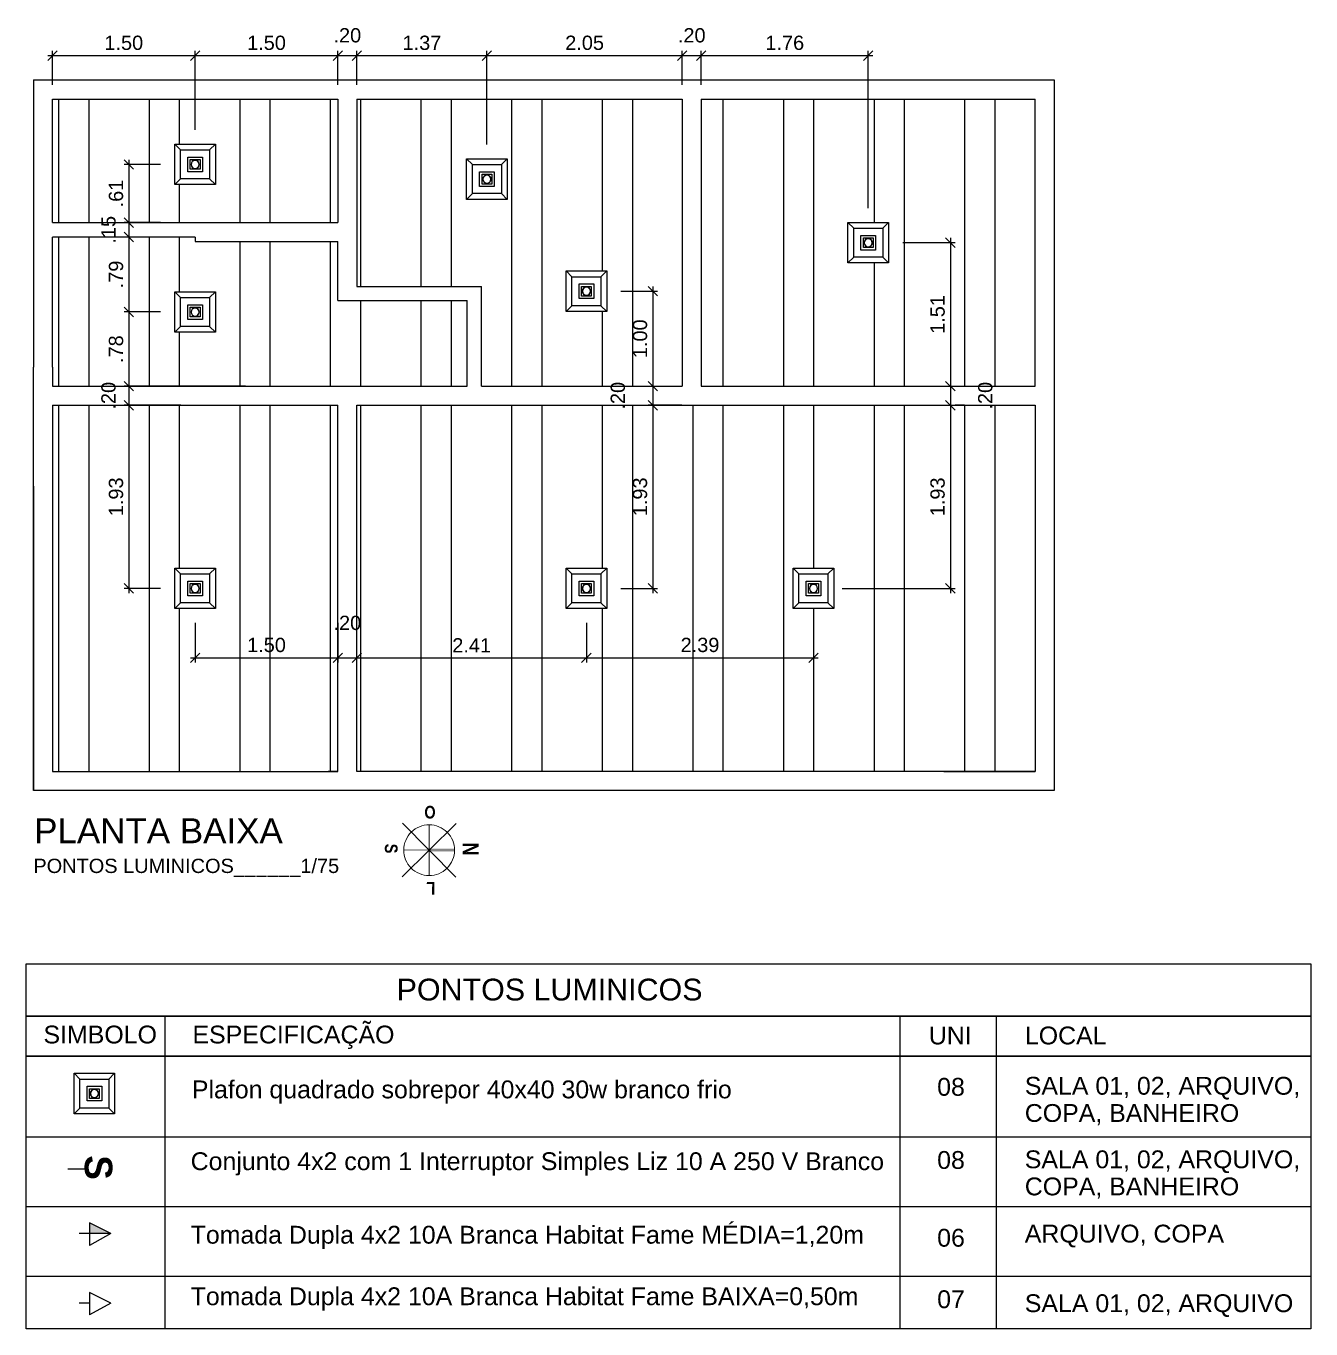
# Model space of a CAD drawing. Header units: metres. Extents: x 1186 to 11427, y -5173 to 11421.
# Drawn here: x 1244.57 to 1258.08, y 1452.42 to 1466.12 of the extents above; entities that cross this region are included whole.
import ezdxf

# ---------------------------------------------------------------- set-up
doc = ezdxf.new("R2010")
doc.units = ezdxf.units.M
doc.header["$LTSCALE"] = 8
doc.layers.get('0').update_dxf_attribs({"lineweight": 5})
for name, color, linetype in [('A-COTAS', 3, 'Continuous'), ('ARQ-PAR', 5, 'Continuous'), ('KIRYA - LEGENDA', 7, 'Continuous'), ('KIRYA - TEXTO', 7, 'Continuous'), ('LD_Luminárias', 220, 'Continuous'), ('VN_PONTOS ELÉTRICOS', 10, 'Continuous')]:
    doc.layers.add(name, color=color, linetype=linetype)
doc.layers.add('KIRYA - COTAS', color=7, linetype='Continuous', lineweight=5)
doc.layers.add('KIRYA - SÍMBOLO', color=7, linetype='Continuous', lineweight=5)
doc.layers.add('KIRYA - Defpoints', color=7, linetype='Continuous', plot=False)
doc.styles.add('EA_140_1-75', font='swissl.ttf', dxfattribs={"height": 0.263})
doc.styles.add('EA_60_1-75', font='swissl.ttf', dxfattribs={"height": 0.113})
doc.styles.add('EA_80_1-100', font='swissl.ttf', dxfattribs={"height": 0.2})
doc.styles.add('EA_80_1-75', font='swissl.ttf', dxfattribs={"height": 0.15})
doc.styles.add('REGUA80', font='cityb___.ttf', dxfattribs={"width": 1.4})
doc.styles.add('TECHNIC_BOLD', font='techb___.ttf')
doc.dimstyles.new('1-75', dxfattribs={"dimtxt": 0.113, "dimasz": 0.1, "dimexe": 0.05, "dimexo": 0.15, "dimgap": 0.057, "dimtad": 1, "dimzin": 4, "dimdsep": 46, "dimtxsty": 'EA_60_1-75', "dimblk1": 'OBLIQUE', "dimblk2": 'OBLIQUE', "dimsah": 1, "dimcen": 0.09, "dimdle": 0.05, "dimclrd": 144, "dimclre": 144, "dimclrt": 256, "dimadec": 0, "dimazin": 0, "dimtfac": 1, "dimtofl": 0, "dimtmove": 2, "dimatfit": 3, "dimldrblk": 'OBLIQUE', "dimfxl": 1, "dimtolj": 1, "dimtzin": 0, "dimarcsym": 0})

# ---------------------------------------------------------------- blocks, each defined once
blk = doc.blocks.new('hehhehehe')
at = {"color": 224}
for points in [[(3287.431, 1425.623), (3287.551, 1425.623), (3287.551, 1425.743), (3287.431, 1425.743)], [(3287.451, 1425.643), (3287.531, 1425.643), (3287.531, 1425.723), (3287.451, 1425.723)]]:
    blk.add_lwpolyline(points, close=True, dxfattribs=at)
for radius in [0.034, 0.0331]:
    blk.add_circle((3287.491, 1425.683), radius, dxfattribs=at)
blk = doc.blocks.new('rfr')
at = {"color": 204}
for p, q in [((1658.4414, 796.1118), (1658.3988, 796.1544)), ((1658.6562, 796.1118), (1658.6988, 796.1544)), ((1658.4414, 795.897), (1658.3988, 795.8544)), ((1658.6562, 795.897), (1658.6988, 795.8544))]:
    blk.add_line(p, q, dxfattribs=at)
for points in [[(1658.6988, 796.1544), (1658.6988, 795.8544), (1658.3988, 795.8544), (1658.3988, 796.1544)], [(1658.6562, 796.1118), (1658.6562, 795.897), (1658.4414, 795.897), (1658.4414, 796.1118)]]:
    blk.add_lwpolyline(points, close=True, dxfattribs=at)
at = {"layer": 'LD_Luminárias', "xscale": -0.900000000000091, "yscale": 0.900000000000091, "zscale": 0.900000000000091, "rotation": 180}
blk.add_blockref('hehhehehe', (-1300.1929, 2079.1189), dxfattribs=at)
blk = doc.blocks.new('_OBLIQUE')
at = {"color": 0, "linetype": 'ByBlock'}
blk.add_line((-0.5, -0.5), (0.5, 0.5), dxfattribs=at)
blk = doc.blocks.new('*D512')
at = {"layer": 'Defpoints', "color": 0, "transparency": 16777216}
for p in [(1246.351, 1465.808), (1244.851, 1465.352), (1246.351, 1464.877)]:
    blk.add_point(p, dxfattribs=at)
at = {"layer": 'KIRYA - COTAS', "color": 144, "lineweight": -2, "transparency": 16777216}
for p, q in [((1244.801, 1465.808), (1246.401, 1465.808)), ((1244.851, 1465.502), (1244.851, 1465.858)), ((1246.351, 1465.027), (1246.351, 1465.858))]:
    blk.add_line(p, q, dxfattribs=at)
at = {"layer": 'KIRYA - COTAS', "color": 144, "lineweight": -2, "transparency": 16777216, "xscale": 0.1, "yscale": 0.1, "zscale": 0.1, "rotation": 180}
blk.add_blockref('_OBLIQUE', (1244.851, 1465.808), dxfattribs=at)
at = {"layer": 'KIRYA - COTAS', "color": 144, "lineweight": -2, "transparency": 16777216, "xscale": 0.1, "yscale": 0.1, "zscale": 0.1}
blk.add_blockref('_OBLIQUE', (1246.351, 1465.808), dxfattribs=at)
at = {"layer": 'KIRYA - COTAS', "transparency": 16777216, "insert": (1245.601, 1465.942), "char_height": 0.15, "attachment_point": 5, "style": 'EA_80_1-75'}
blk.add_mtext('\\A1;1.50', dxfattribs=at)
blk = doc.blocks.new('*D513')
at = {"layer": 'Defpoints', "color": 0, "transparency": 16777216}
for p in [(1247.851, 1465.808), (1247.851, 1465.352), (1246.351, 1464.877)]:
    blk.add_point(p, dxfattribs=at)
at = {"layer": 'KIRYA - COTAS', "color": 144, "lineweight": -2, "transparency": 16777216}
for p, q in [((1246.301, 1465.808), (1247.901, 1465.808)), ((1246.351, 1465.027), (1246.351, 1465.858)), ((1247.851, 1465.502), (1247.851, 1465.858))]:
    blk.add_line(p, q, dxfattribs=at)
at = {"layer": 'KIRYA - COTAS', "color": 144, "lineweight": -2, "transparency": 16777216, "xscale": 0.1, "yscale": 0.1, "zscale": 0.1, "rotation": 180}
blk.add_blockref('_OBLIQUE', (1246.351, 1465.808), dxfattribs=at)
at = {"layer": 'KIRYA - COTAS', "color": 144, "lineweight": -2, "transparency": 16777216, "xscale": 0.1, "yscale": 0.1, "zscale": 0.1}
blk.add_blockref('_OBLIQUE', (1247.851, 1465.808), dxfattribs=at)
at = {"layer": 'KIRYA - COTAS', "transparency": 16777216, "insert": (1247.101, 1465.942), "char_height": 0.15, "attachment_point": 5, "style": 'EA_80_1-75'}
blk.add_mtext('\\A1;1.50', dxfattribs=at)
blk = doc.blocks.new('*D514')
at = {"layer": 'Defpoints', "color": 0, "transparency": 16777216}
for p in [(1248.051, 1465.808), (1247.851, 1465.352), (1248.051, 1465.352)]:
    blk.add_point(p, dxfattribs=at)
at = {"layer": 'KIRYA - COTAS', "color": 144, "lineweight": -2, "transparency": 16777216}
for p, q in [((1247.801, 1465.808), (1248.101, 1465.808)), ((1247.851, 1465.502), (1247.851, 1465.858)), ((1248.051, 1465.502), (1248.051, 1465.858))]:
    blk.add_line(p, q, dxfattribs=at)
at = {"layer": 'KIRYA - COTAS', "color": 144, "lineweight": -2, "transparency": 16777216, "xscale": 0.1, "yscale": 0.1, "zscale": 0.1, "rotation": 180}
blk.add_blockref('_OBLIQUE', (1247.851, 1465.808), dxfattribs=at)
at = {"layer": 'KIRYA - COTAS', "color": 144, "lineweight": -2, "transparency": 16777216, "xscale": 0.1, "yscale": 0.1, "zscale": 0.1}
blk.add_blockref('_OBLIQUE', (1248.051, 1465.808), dxfattribs=at)
at = {"layer": 'KIRYA - COTAS', "transparency": 16777216, "insert": (1247.951, 1466.021), "char_height": 0.15, "attachment_point": 5, "style": 'EA_80_1-75'}
blk.add_mtext('\\A1;.20', dxfattribs=at)
blk = doc.blocks.new('*D515')
at = {"layer": 'Defpoints', "color": 0, "transparency": 16777216}
for p in [(1249.418, 1465.808), (1248.051, 1465.352), (1249.418, 1464.722)]:
    blk.add_point(p, dxfattribs=at)
at = {"layer": 'KIRYA - COTAS', "color": 144, "lineweight": -2, "transparency": 16777216}
for p, q in [((1248.001, 1465.808), (1249.468, 1465.808)), ((1248.051, 1465.502), (1248.051, 1465.858)), ((1249.418, 1464.872), (1249.418, 1465.858))]:
    blk.add_line(p, q, dxfattribs=at)
at = {"layer": 'KIRYA - COTAS', "color": 144, "lineweight": -2, "transparency": 16777216, "xscale": 0.1, "yscale": 0.1, "zscale": 0.1, "rotation": 180}
blk.add_blockref('_OBLIQUE', (1248.051, 1465.808), dxfattribs=at)
at = {"layer": 'KIRYA - COTAS', "color": 144, "lineweight": -2, "transparency": 16777216, "xscale": 0.1, "yscale": 0.1, "zscale": 0.1}
blk.add_blockref('_OBLIQUE', (1249.418, 1465.808), dxfattribs=at)
at = {"layer": 'KIRYA - COTAS', "transparency": 16777216, "insert": (1248.735, 1465.942), "char_height": 0.15, "attachment_point": 5, "style": 'EA_80_1-75'}
blk.add_mtext('\\A1;1.37', dxfattribs=at)
blk = doc.blocks.new('*D516')
at = {"layer": 'Defpoints', "color": 0, "transparency": 16777216}
for p in [(1251.471, 1465.808), (1251.471, 1465.352), (1249.418, 1464.722)]:
    blk.add_point(p, dxfattribs=at)
at = {"layer": 'KIRYA - COTAS', "color": 144, "lineweight": -2, "transparency": 16777216}
for p, q in [((1249.368, 1465.808), (1251.521, 1465.808)), ((1249.418, 1464.872), (1249.418, 1465.858)), ((1251.471, 1465.502), (1251.471, 1465.858))]:
    blk.add_line(p, q, dxfattribs=at)
at = {"layer": 'KIRYA - COTAS', "color": 144, "lineweight": -2, "transparency": 16777216, "xscale": 0.1, "yscale": 0.1, "zscale": 0.1, "rotation": 180}
blk.add_blockref('_OBLIQUE', (1249.418, 1465.808), dxfattribs=at)
at = {"layer": 'KIRYA - COTAS', "color": 144, "lineweight": -2, "transparency": 16777216, "xscale": 0.1, "yscale": 0.1, "zscale": 0.1}
blk.add_blockref('_OBLIQUE', (1251.471, 1465.808), dxfattribs=at)
at = {"layer": 'KIRYA - COTAS', "transparency": 16777216, "insert": (1250.445, 1465.942), "char_height": 0.15, "attachment_point": 5, "style": 'EA_80_1-75'}
blk.add_mtext('\\A1;2.05', dxfattribs=at)
blk = doc.blocks.new('*D517')
at = {"layer": 'Defpoints', "color": 0, "transparency": 16777216}
for p in [(1251.671, 1465.808), (1251.471, 1465.352), (1251.671, 1465.352)]:
    blk.add_point(p, dxfattribs=at)
at = {"layer": 'KIRYA - COTAS', "color": 144, "lineweight": -2, "transparency": 16777216}
for p, q in [((1251.421, 1465.808), (1251.721, 1465.808)), ((1251.471, 1465.502), (1251.471, 1465.858)), ((1251.671, 1465.502), (1251.671, 1465.858))]:
    blk.add_line(p, q, dxfattribs=at)
at = {"layer": 'KIRYA - COTAS', "color": 144, "lineweight": -2, "transparency": 16777216, "xscale": 0.1, "yscale": 0.1, "zscale": 0.1, "rotation": 180}
blk.add_blockref('_OBLIQUE', (1251.471, 1465.808), dxfattribs=at)
at = {"layer": 'KIRYA - COTAS', "color": 144, "lineweight": -2, "transparency": 16777216, "xscale": 0.1, "yscale": 0.1, "zscale": 0.1}
blk.add_blockref('_OBLIQUE', (1251.671, 1465.808), dxfattribs=at)
at = {"layer": 'KIRYA - COTAS', "transparency": 16777216, "insert": (1251.571, 1466.021), "char_height": 0.15, "attachment_point": 5, "style": 'EA_80_1-75'}
blk.add_mtext('\\A1;.20', dxfattribs=at)
blk = doc.blocks.new('*D518')
at = {"layer": 'Defpoints', "color": 0, "transparency": 16777216}
for p in [(1253.426, 1465.808), (1251.671, 1465.352), (1253.426, 1464.054)]:
    blk.add_point(p, dxfattribs=at)
at = {"layer": 'KIRYA - COTAS', "color": 144, "lineweight": -2, "transparency": 16777216}
for p, q in [((1251.621, 1465.808), (1253.476, 1465.808)), ((1251.671, 1465.502), (1251.671, 1465.858)), ((1253.426, 1464.204), (1253.426, 1465.858))]:
    blk.add_line(p, q, dxfattribs=at)
at = {"layer": 'KIRYA - COTAS', "color": 144, "lineweight": -2, "transparency": 16777216, "xscale": 0.1, "yscale": 0.1, "zscale": 0.1, "rotation": 180}
blk.add_blockref('_OBLIQUE', (1251.671, 1465.808), dxfattribs=at)
at = {"layer": 'KIRYA - COTAS', "color": 144, "lineweight": -2, "transparency": 16777216, "xscale": 0.1, "yscale": 0.1, "zscale": 0.1}
blk.add_blockref('_OBLIQUE', (1253.426, 1465.808), dxfattribs=at)
at = {"layer": 'KIRYA - COTAS', "transparency": 16777216, "insert": (1252.549, 1465.942), "char_height": 0.15, "attachment_point": 5, "style": 'EA_80_1-75'}
blk.add_mtext('\\A1;1.76', dxfattribs=at)
blk = doc.blocks.new('*D519')
at = {"layer": 'Defpoints', "color": 0, "transparency": 16777216}
for p in [(1246.138, 1464.664), (1245.654, 1464.052), (1246.138, 1464.052)]:
    blk.add_point(p, dxfattribs=at)
at = {"layer": 'KIRYA - COTAS', "color": 144, "lineweight": -2, "transparency": 16777216}
for p, q in [((1245.654, 1464.714), (1245.654, 1464.002)), ((1245.988, 1464.664), (1245.604, 1464.664)), ((1245.988, 1464.052), (1245.604, 1464.052))]:
    blk.add_line(p, q, dxfattribs=at)
at = {"layer": 'KIRYA - COTAS', "color": 144, "lineweight": -2, "transparency": 16777216, "xscale": 0.1, "yscale": 0.1, "zscale": 0.1}
for p, rotation in [((1245.654, 1464.664), 90), ((1245.654, 1464.052), 270)]:
    blk.add_blockref('_OBLIQUE', p, dxfattribs=dict(at, rotation=rotation))
at = {"layer": 'KIRYA - COTAS', "transparency": 16777216, "insert": (1245.52, 1464.358), "char_height": 0.15, "attachment_point": 5, "rotation": 90, "style": 'EA_80_1-75'}
blk.add_mtext('\\A1;.61', dxfattribs=at)
blk = doc.blocks.new('*D520')
at = {"layer": 'Defpoints', "color": 0, "transparency": 16777216}
for p in [(1246.138, 1464.052), (1245.654, 1463.901), (1246.351, 1463.901)]:
    blk.add_point(p, dxfattribs=at)
at = {"layer": 'KIRYA - COTAS', "color": 144, "lineweight": -2, "transparency": 16777216}
for p, q in [((1245.988, 1464.052), (1245.604, 1464.052)), ((1245.654, 1464.102), (1245.654, 1463.851)), ((1246.201, 1463.901), (1245.604, 1463.901))]:
    blk.add_line(p, q, dxfattribs=at)
at = {"layer": 'KIRYA - COTAS', "color": 144, "lineweight": -2, "transparency": 16777216, "xscale": 0.1, "yscale": 0.1, "zscale": 0.1}
for p, rotation in [((1245.654, 1464.052), 90), ((1245.654, 1463.901), 270)]:
    blk.add_blockref('_OBLIQUE', p, dxfattribs=dict(at, rotation=rotation))
at = {"layer": 'KIRYA - COTAS', "transparency": 16777216, "insert": (1245.441, 1463.977), "char_height": 0.15, "attachment_point": 5, "rotation": 90, "style": 'EA_80_1-75'}
blk.add_mtext('\\A1;.15', dxfattribs=at)
blk = doc.blocks.new('*D521')
at = {"layer": 'Defpoints', "color": 0, "transparency": 16777216}
for p in [(1246.351, 1463.901), (1245.654, 1463.113), (1246.138, 1463.113)]:
    blk.add_point(p, dxfattribs=at)
at = {"layer": 'KIRYA - COTAS', "color": 144, "lineweight": -2, "transparency": 16777216}
for p, q in [((1246.201, 1463.901), (1245.604, 1463.901)), ((1245.654, 1463.951), (1245.654, 1463.063)), ((1245.988, 1463.113), (1245.604, 1463.113))]:
    blk.add_line(p, q, dxfattribs=at)
at = {"layer": 'KIRYA - COTAS', "color": 144, "lineweight": -2, "transparency": 16777216, "xscale": 0.1, "yscale": 0.1, "zscale": 0.1}
for p, rotation in [((1245.654, 1463.901), 90), ((1245.654, 1463.113), 270)]:
    blk.add_blockref('_OBLIQUE', p, dxfattribs=dict(at, rotation=rotation))
at = {"layer": 'KIRYA - COTAS', "transparency": 16777216, "insert": (1245.52, 1463.507), "char_height": 0.15, "attachment_point": 5, "rotation": 90, "style": 'EA_80_1-75'}
blk.add_mtext('\\A1;.79', dxfattribs=at)
blk = doc.blocks.new('*D522')
at = {"layer": 'Defpoints', "color": 0, "transparency": 16777216}
for p in [(1246.138, 1463.113), (1245.654, 1462.332), (1247.031, 1462.332)]:
    blk.add_point(p, dxfattribs=at)
at = {"layer": 'KIRYA - COTAS', "color": 144, "lineweight": -2, "transparency": 16777216}
for p, q in [((1245.988, 1463.113), (1245.604, 1463.113)), ((1245.654, 1463.163), (1245.654, 1462.282)), ((1246.881, 1462.332), (1245.604, 1462.332))]:
    blk.add_line(p, q, dxfattribs=at)
at = {"layer": 'KIRYA - COTAS', "color": 144, "lineweight": -2, "transparency": 16777216, "xscale": 0.1, "yscale": 0.1, "zscale": 0.1}
for p, rotation in [((1245.654, 1463.113), 90), ((1245.654, 1462.332), 270)]:
    blk.add_blockref('_OBLIQUE', p, dxfattribs=dict(at, rotation=rotation))
at = {"layer": 'KIRYA - COTAS', "transparency": 16777216, "insert": (1245.52, 1462.722), "char_height": 0.15, "attachment_point": 5, "rotation": 90, "style": 'EA_80_1-75'}
blk.add_mtext('\\A1;.78', dxfattribs=at)
blk = doc.blocks.new('*D523')
at = {"layer": 'Defpoints', "color": 0, "transparency": 16777216}
for p in [(1247.031, 1462.332), (1245.654, 1462.132), (1246.351, 1462.132)]:
    blk.add_point(p, dxfattribs=at)
at = {"layer": 'KIRYA - COTAS', "color": 144, "lineweight": -2, "transparency": 16777216}
for p, q in [((1245.654, 1462.382), (1245.654, 1462.082)), ((1246.881, 1462.332), (1245.604, 1462.332)), ((1246.201, 1462.132), (1245.604, 1462.132))]:
    blk.add_line(p, q, dxfattribs=at)
at = {"layer": 'KIRYA - COTAS', "color": 144, "lineweight": -2, "transparency": 16777216, "xscale": 0.1, "yscale": 0.1, "zscale": 0.1}
for p, rotation in [((1245.654, 1462.332), 90), ((1245.654, 1462.132), 270)]:
    blk.add_blockref('_OBLIQUE', p, dxfattribs=dict(at, rotation=rotation))
at = {"layer": 'KIRYA - COTAS', "transparency": 16777216, "insert": (1245.441, 1462.232), "char_height": 0.15, "attachment_point": 5, "rotation": 90, "style": 'EA_80_1-75'}
blk.add_mtext('\\A1;.20', dxfattribs=at)
blk = doc.blocks.new('*D524')
at = {"layer": 'Defpoints', "color": 0, "transparency": 16777216}
for p in [(1246.351, 1462.132), (1245.654, 1460.207), (1246.138, 1460.207)]:
    blk.add_point(p, dxfattribs=at)
at = {"layer": 'KIRYA - COTAS', "color": 144, "lineweight": -2, "transparency": 16777216}
for p, q in [((1246.201, 1462.132), (1245.604, 1462.132)), ((1245.654, 1462.182), (1245.654, 1460.157)), ((1245.988, 1460.207), (1245.604, 1460.207))]:
    blk.add_line(p, q, dxfattribs=at)
at = {"layer": 'KIRYA - COTAS', "color": 144, "lineweight": -2, "transparency": 16777216, "xscale": 0.1, "yscale": 0.1, "zscale": 0.1}
for p, rotation in [((1245.654, 1462.132), 90), ((1245.654, 1460.207), 270)]:
    blk.add_blockref('_OBLIQUE', p, dxfattribs=dict(at, rotation=rotation))
at = {"layer": 'KIRYA - COTAS', "transparency": 16777216, "insert": (1245.52, 1461.169), "char_height": 0.15, "attachment_point": 5, "rotation": 90, "style": 'EA_80_1-75'}
blk.add_mtext('\\A1;1.93', dxfattribs=at)
blk = doc.blocks.new('*D525')
at = {"layer": 'Defpoints', "color": 0, "transparency": 16777216}
for p in [(1250.677, 1463.331), (1250.677, 1462.332), (1251.162, 1462.332)]:
    blk.add_point(p, dxfattribs=at)
at = {"layer": 'KIRYA - COTAS', "color": 144, "lineweight": -2, "transparency": 16777216}
for p, q in [((1250.827, 1463.331), (1251.212, 1463.331)), ((1251.162, 1463.381), (1251.162, 1462.282)), ((1250.827, 1462.332), (1251.212, 1462.332))]:
    blk.add_line(p, q, dxfattribs=at)
at = {"layer": 'KIRYA - COTAS', "color": 144, "lineweight": -2, "transparency": 16777216, "xscale": 0.1, "yscale": 0.1, "zscale": 0.1}
for p, rotation in [((1251.162, 1463.331), 90), ((1251.162, 1462.332), 270)]:
    blk.add_blockref('_OBLIQUE', p, dxfattribs=dict(at, rotation=rotation))
at = {"layer": 'KIRYA - COTAS', "transparency": 16777216, "insert": (1251.028, 1462.831), "char_height": 0.15, "attachment_point": 5, "rotation": 90, "style": 'EA_80_1-75'}
blk.add_mtext('\\A1;1.00', dxfattribs=at)
blk = doc.blocks.new('*D526')
at = {"layer": 'Defpoints', "color": 0, "transparency": 16777216}
for p in [(1250.677, 1462.332), (1251.162, 1462.132), (1251.616, 1462.132)]:
    blk.add_point(p, dxfattribs=at)
at = {"layer": 'KIRYA - COTAS', "color": 144, "lineweight": -2, "transparency": 16777216}
for p, q in [((1251.162, 1462.382), (1251.162, 1462.082)), ((1250.827, 1462.332), (1251.212, 1462.332)), ((1251.466, 1462.132), (1251.112, 1462.132))]:
    blk.add_line(p, q, dxfattribs=at)
at = {"layer": 'KIRYA - COTAS', "color": 144, "lineweight": -2, "transparency": 16777216, "xscale": 0.1, "yscale": 0.1, "zscale": 0.1}
for p, rotation in [((1251.162, 1462.332), 90), ((1251.162, 1462.132), 270)]:
    blk.add_blockref('_OBLIQUE', p, dxfattribs=dict(at, rotation=rotation))
at = {"layer": 'KIRYA - COTAS', "transparency": 16777216, "insert": (1250.795, 1462.232), "char_height": 0.15, "attachment_point": 5, "rotation": 90, "style": 'EA_80_1-75'}
blk.add_mtext('\\A1;.20', dxfattribs=at)
blk = doc.blocks.new('*D527')
at = {"layer": 'Defpoints', "color": 0, "transparency": 16777216}
for p in [(1251.616, 1462.132), (1250.677, 1460.207), (1251.162, 1460.207)]:
    blk.add_point(p, dxfattribs=at)
at = {"layer": 'KIRYA - COTAS', "color": 144, "lineweight": -2, "transparency": 16777216}
for p, q in [((1251.466, 1462.132), (1251.112, 1462.132)), ((1251.162, 1462.182), (1251.162, 1460.157)), ((1250.827, 1460.207), (1251.212, 1460.207))]:
    blk.add_line(p, q, dxfattribs=at)
at = {"layer": 'KIRYA - COTAS', "color": 144, "lineweight": -2, "transparency": 16777216, "xscale": 0.1, "yscale": 0.1, "zscale": 0.1}
for p, rotation in [((1251.162, 1462.132), 90), ((1251.162, 1460.207), 270)]:
    blk.add_blockref('_OBLIQUE', p, dxfattribs=dict(at, rotation=rotation))
at = {"layer": 'KIRYA - COTAS', "transparency": 16777216, "insert": (1251.028, 1461.169), "char_height": 0.15, "attachment_point": 5, "rotation": 90, "style": 'EA_80_1-75'}
blk.add_mtext('\\A1;1.93', dxfattribs=at)
blk = doc.blocks.new('*D528')
at = {"layer": 'Defpoints', "color": 0, "transparency": 16777216}
for p in [(1246.351, 1459.994), (1247.851, 1459.994), (1247.851, 1459.476)]:
    blk.add_point(p, dxfattribs=at)
at = {"layer": 'KIRYA - COTAS', "color": 144, "lineweight": -2, "transparency": 16777216}
for p, q in [((1246.351, 1459.844), (1246.351, 1459.426)), ((1247.851, 1459.844), (1247.851, 1459.426)), ((1246.301, 1459.476), (1247.901, 1459.476))]:
    blk.add_line(p, q, dxfattribs=at)
at = {"layer": 'KIRYA - COTAS', "color": 144, "lineweight": -2, "transparency": 16777216, "xscale": 0.1, "yscale": 0.1, "zscale": 0.1, "rotation": 180}
blk.add_blockref('_OBLIQUE', (1246.351, 1459.476), dxfattribs=at)
at = {"layer": 'KIRYA - COTAS', "color": 144, "lineweight": -2, "transparency": 16777216, "xscale": 0.1, "yscale": 0.1, "zscale": 0.1}
blk.add_blockref('_OBLIQUE', (1247.851, 1459.476), dxfattribs=at)
at = {"layer": 'KIRYA - COTAS', "transparency": 16777216, "insert": (1247.101, 1459.611), "char_height": 0.15, "attachment_point": 5, "style": 'EA_80_1-75'}
blk.add_mtext('\\A1;1.50', dxfattribs=at)
blk = doc.blocks.new('*D529')
at = {"layer": 'Defpoints', "color": 0, "transparency": 16777216}
for p in [(1247.851, 1459.994), (1248.051, 1459.476), (1248.051, 1459.376)]:
    blk.add_point(p, dxfattribs=at)
at = {"layer": 'KIRYA - COTAS', "color": 144, "lineweight": -2, "transparency": 16777216}
for p, q in [((1247.851, 1459.844), (1247.851, 1459.426)), ((1247.801, 1459.476), (1248.101, 1459.476))]:
    blk.add_line(p, q, dxfattribs=at)
at = {"layer": 'KIRYA - COTAS', "color": 144, "lineweight": -2, "transparency": 16777216, "xscale": 0.1, "yscale": 0.1, "zscale": 0.1, "rotation": 180}
blk.add_blockref('_OBLIQUE', (1247.851, 1459.476), dxfattribs=at)
at = {"layer": 'KIRYA - COTAS', "color": 144, "lineweight": -2, "transparency": 16777216, "xscale": 0.1, "yscale": 0.1, "zscale": 0.1}
blk.add_blockref('_OBLIQUE', (1248.051, 1459.476), dxfattribs=at)
at = {"layer": 'KIRYA - COTAS', "transparency": 16777216, "insert": (1247.951, 1459.843), "char_height": 0.15, "attachment_point": 5, "style": 'EA_80_1-75'}
blk.add_mtext('\\A1;.20', dxfattribs=at)
blk = doc.blocks.new('*D530')
at = {"layer": 'Defpoints', "color": 0, "transparency": 16777216}
for p in [(1250.464, 1459.994), (1250.464, 1459.476), (1248.051, 1459.376)]:
    blk.add_point(p, dxfattribs=at)
at = {"layer": 'KIRYA - COTAS', "color": 144, "lineweight": -2, "transparency": 16777216}
for p, q in [((1250.464, 1459.844), (1250.464, 1459.426)), ((1248.001, 1459.476), (1250.514, 1459.476))]:
    blk.add_line(p, q, dxfattribs=at)
at = {"layer": 'KIRYA - COTAS', "color": 144, "lineweight": -2, "transparency": 16777216, "xscale": 0.1, "yscale": 0.1, "zscale": 0.1, "rotation": 180}
blk.add_blockref('_OBLIQUE', (1248.051, 1459.476), dxfattribs=at)
at = {"layer": 'KIRYA - COTAS', "color": 144, "lineweight": -2, "transparency": 16777216, "xscale": 0.1, "yscale": 0.1, "zscale": 0.1}
blk.add_blockref('_OBLIQUE', (1250.464, 1459.476), dxfattribs=at)
at = {"layer": 'KIRYA - COTAS', "transparency": 16777216, "insert": (1249.258, 1459.608), "char_height": 0.15, "attachment_point": 5, "style": 'EA_80_1-75'}
blk.add_mtext('\\A1;2.41', dxfattribs=at)
blk = doc.blocks.new('*D531')
at = {"layer": 'Defpoints', "color": 0, "transparency": 16777216}
for p in [(1250.464, 1459.994), (1252.851, 1459.994), (1252.851, 1459.476)]:
    blk.add_point(p, dxfattribs=at)
at = {"layer": 'KIRYA - COTAS', "color": 144, "lineweight": -2, "transparency": 16777216}
for p, q in [((1250.464, 1459.844), (1250.464, 1459.426)), ((1252.851, 1459.844), (1252.851, 1459.426)), ((1250.414, 1459.476), (1252.901, 1459.476))]:
    blk.add_line(p, q, dxfattribs=at)
at = {"layer": 'KIRYA - COTAS', "color": 144, "lineweight": -2, "transparency": 16777216, "xscale": 0.1, "yscale": 0.1, "zscale": 0.1, "rotation": 180}
blk.add_blockref('_OBLIQUE', (1250.464, 1459.476), dxfattribs=at)
at = {"layer": 'KIRYA - COTAS', "color": 144, "lineweight": -2, "transparency": 16777216, "xscale": 0.1, "yscale": 0.1, "zscale": 0.1}
blk.add_blockref('_OBLIQUE', (1252.851, 1459.476), dxfattribs=at)
at = {"layer": 'KIRYA - COTAS', "transparency": 16777216, "insert": (1251.658, 1459.611), "char_height": 0.15, "attachment_point": 5, "style": 'EA_80_1-75'}
blk.add_mtext('\\A1;2.39', dxfattribs=at)
blk = doc.blocks.new('*D532')
at = {"layer": 'Defpoints', "color": 0, "transparency": 16777216}
for p in [(1253.639, 1463.842), (1253.639, 1462.332), (1254.29, 1462.332)]:
    blk.add_point(p, dxfattribs=at)
at = {"layer": 'KIRYA - COTAS', "color": 144, "lineweight": -2, "transparency": 16777216}
for p, q in [((1254.29, 1463.892), (1254.29, 1462.282)), ((1253.789, 1463.842), (1254.34, 1463.842)), ((1253.789, 1462.332), (1254.34, 1462.332))]:
    blk.add_line(p, q, dxfattribs=at)
at = {"layer": 'KIRYA - COTAS', "color": 144, "lineweight": -2, "transparency": 16777216, "xscale": 0.1, "yscale": 0.1, "zscale": 0.1}
for p, rotation in [((1254.29, 1463.842), 90), ((1254.29, 1462.332), 270)]:
    blk.add_blockref('_OBLIQUE', p, dxfattribs=dict(at, rotation=rotation))
at = {"layer": 'KIRYA - COTAS', "transparency": 16777216, "insert": (1254.156, 1463.087), "char_height": 0.15, "attachment_point": 5, "rotation": 90, "style": 'EA_80_1-75'}
blk.add_mtext('\\A1;1.51', dxfattribs=at)
blk = doc.blocks.new('*D533')
at = {"layer": 'Defpoints', "color": 0, "transparency": 16777216}
for p in [(1253.639, 1462.332), (1254.29, 1462.132), (1254.29, 1462.132)]:
    blk.add_point(p, dxfattribs=at)
at = {"layer": 'KIRYA - COTAS', "color": 144, "lineweight": -2, "transparency": 16777216}
for p, q in [((1254.29, 1462.382), (1254.29, 1462.082)), ((1253.789, 1462.332), (1254.34, 1462.332)), ((1254.44, 1462.132), (1254.34, 1462.132))]:
    blk.add_line(p, q, dxfattribs=at)
at = {"layer": 'KIRYA - COTAS', "color": 144, "lineweight": -2, "transparency": 16777216, "xscale": 0.1, "yscale": 0.1, "zscale": 0.1}
for p, rotation in [((1254.29, 1462.332), 90), ((1254.29, 1462.132), 270)]:
    blk.add_blockref('_OBLIQUE', p, dxfattribs=dict(at, rotation=rotation))
at = {"layer": 'KIRYA - COTAS', "transparency": 16777216, "insert": (1254.657, 1462.232), "char_height": 0.15, "attachment_point": 5, "rotation": 90, "style": 'EA_80_1-75'}
blk.add_mtext('\\A1;.20', dxfattribs=at)
blk = doc.blocks.new('*D534')
at = {"layer": 'Defpoints', "color": 0, "transparency": 16777216}
for p in [(1254.29, 1462.132), (1253.004, 1460.207), (1254.29, 1460.207)]:
    blk.add_point(p, dxfattribs=at)
at = {"layer": 'KIRYA - COTAS', "color": 144, "lineweight": -2, "transparency": 16777216}
for p, q in [((1254.29, 1462.182), (1254.29, 1460.157)), ((1254.44, 1462.132), (1254.34, 1462.132)), ((1253.154, 1460.207), (1254.34, 1460.207))]:
    blk.add_line(p, q, dxfattribs=at)
at = {"layer": 'KIRYA - COTAS', "color": 144, "lineweight": -2, "transparency": 16777216, "xscale": 0.1, "yscale": 0.1, "zscale": 0.1}
for p, rotation in [((1254.29, 1462.132), 90), ((1254.29, 1460.207), 270)]:
    blk.add_blockref('_OBLIQUE', p, dxfattribs=dict(at, rotation=rotation))
at = {"layer": 'KIRYA - COTAS', "transparency": 16777216, "insert": (1254.156, 1461.169), "char_height": 0.15, "attachment_point": 5, "rotation": 90, "style": 'EA_80_1-75'}
blk.add_mtext('\\A1;1.93', dxfattribs=at)

msp = doc.modelspace()

# ---------------------------------------------------------------- hatches: boundary and pattern name
at = {"layer": 'KIRYA - Defpoints', "true_color": 0xc7c8ca}
h = msp.add_hatch(dxfattribs=at)
h.set_pattern_fill('ANSI32', color=9, scale=0.1, angle=45)
h.paths.add_polyline_path([(1255.181, 1462.132), (1248.051, 1462.132), (1248.051, 1458.282), (1255.181, 1458.282)])
h.paths.add_polyline_path([(1250.677, 1460.419), (1250.677, 1459.994), (1250.251, 1459.994), (1250.251, 1460.419)], flags=16)
h.paths.add_polyline_path([(1250.616, 1460.359), (1250.616, 1460.054), (1250.312, 1460.054), (1250.312, 1460.359)], flags=0)
h.paths.add_polyline_path([(1250.541, 1460.283), (1250.541, 1460.13), (1250.387, 1460.13), (1250.387, 1460.283)], flags=0)
h.paths.add_polyline_path([(1250.515, 1460.258), (1250.515, 1460.155), (1250.413, 1460.155), (1250.413, 1460.258)], flags=0)
h.paths.add_polyline_path([(1250.422, 1460.207, -1), (1250.506, 1460.207, -1)], flags=0)
h.paths.add_polyline_path([(1252.638, 1460.419), (1253.064, 1460.419), (1253.064, 1459.994), (1252.638, 1459.994)], flags=16)
h.paths.add_polyline_path([(1252.699, 1460.359), (1253.004, 1460.359), (1253.004, 1460.054), (1252.699, 1460.054)], flags=0)
h.paths.add_polyline_path([(1252.774, 1460.283), (1252.928, 1460.283), (1252.928, 1460.13), (1252.774, 1460.13)], flags=0)
h.paths.add_polyline_path([(1252.8, 1460.258), (1252.902, 1460.258), (1252.902, 1460.155), (1252.8, 1460.155)], flags=0)
h.paths.add_polyline_path([(1252.809, 1460.207, -1), (1252.893, 1460.207, -1)], flags=0)
h.paths.add_polyline_path([(1255.181, 1465.352), (1251.671, 1465.352), (1251.671, 1462.332), (1255.181, 1462.332)])
h.paths.add_polyline_path([(1253.213, 1463.629), (1253.213, 1464.054), (1253.639, 1464.054), (1253.639, 1463.629)], flags=16)
h.paths.add_polyline_path([(1253.274, 1463.689), (1253.274, 1463.994), (1253.579, 1463.994), (1253.579, 1463.689)], flags=0)
h.paths.add_polyline_path([(1253.349, 1463.765), (1253.349, 1463.918), (1253.503, 1463.918), (1253.503, 1463.765)], flags=0)
h.paths.add_polyline_path([(1253.375, 1463.79), (1253.375, 1463.893), (1253.477, 1463.893), (1253.477, 1463.79)], flags=0)
h.paths.add_polyline_path([(1253.468, 1463.842, -1), (1253.384, 1463.842, -1)], flags=0)
h.paths.add_polyline_path([(1251.471, 1465.352), (1248.051, 1465.352), (1248.051, 1463.382), (1249.361, 1463.382), (1249.361, 1462.332), (1251.471, 1462.332)])
h.paths.add_polyline_path([(1249.631, 1464.297), (1249.205, 1464.297), (1249.205, 1464.722), (1249.631, 1464.722)], flags=16)
h.paths.add_polyline_path([(1249.57, 1464.357), (1249.266, 1464.357), (1249.266, 1464.662), (1249.57, 1464.662)], flags=0)
h.paths.add_polyline_path([(1249.495, 1464.433), (1249.341, 1464.433), (1249.341, 1464.586), (1249.495, 1464.586)], flags=0)
h.paths.add_polyline_path([(1249.469, 1464.458), (1249.367, 1464.458), (1249.367, 1464.561), (1249.469, 1464.561)], flags=0)
h.paths.add_polyline_path([(1249.46, 1464.51, -1), (1249.376, 1464.51, -1)], flags=0)
h.paths.add_polyline_path([(1250.251, 1463.544), (1250.677, 1463.544), (1250.677, 1463.118), (1250.251, 1463.118)], flags=16)
h.paths.add_polyline_path([(1250.312, 1463.484), (1250.616, 1463.484), (1250.616, 1463.179), (1250.312, 1463.179)], flags=0)
h.paths.add_polyline_path([(1250.387, 1463.408), (1250.541, 1463.408), (1250.541, 1463.255), (1250.387, 1463.255)], flags=0)
h.paths.add_polyline_path([(1250.413, 1463.382), (1250.515, 1463.382), (1250.515, 1463.28), (1250.413, 1463.28)], flags=0)
h.paths.add_polyline_path([(1250.422, 1463.331, -1), (1250.506, 1463.331, -1)], flags=0)
h.paths.add_polyline_path([(1249.211, 1463.232), (1247.851, 1463.232), (1247.851, 1463.852), (1246.351, 1463.852), (1246.351, 1463.901), (1244.851, 1463.901), (1244.851, 1462.532), (1244.851, 1462.332), (1249.211, 1462.332)])
h.paths.add_polyline_path([(1246.564, 1462.9), (1246.138, 1462.9), (1246.138, 1463.326), (1246.564, 1463.326)], flags=16)
h.paths.add_polyline_path([(1246.504, 1463.265), (1246.504, 1462.96), (1246.199, 1462.96), (1246.199, 1463.265)], flags=0)
h.paths.add_polyline_path([(1246.428, 1463.036), (1246.274, 1463.036), (1246.274, 1463.189), (1246.428, 1463.189)], flags=0)
h.paths.add_polyline_path([(1246.402, 1463.062), (1246.3, 1463.062), (1246.3, 1463.164), (1246.402, 1463.164)], flags=0)
h.paths.add_polyline_path([(1246.393, 1463.113, -1), (1246.309, 1463.113, -1)], flags=0)
h.paths.add_polyline_path([(1247.851, 1465.352), (1246.351, 1465.352), (1244.851, 1465.352), (1244.851, 1464.052), (1247.851, 1464.052)])
h.paths.add_polyline_path([(1246.564, 1464.451), (1246.138, 1464.451), (1246.138, 1464.877), (1246.564, 1464.877)], flags=16)
h.paths.add_polyline_path([(1246.504, 1464.512), (1246.199, 1464.512), (1246.199, 1464.817), (1246.504, 1464.817)], flags=0)
h.paths.add_polyline_path([(1246.428, 1464.587), (1246.274, 1464.587), (1246.274, 1464.741), (1246.428, 1464.741)], flags=0)
h.paths.add_polyline_path([(1246.402, 1464.613), (1246.3, 1464.613), (1246.3, 1464.715), (1246.402, 1464.715)], flags=0)
h.paths.add_polyline_path([(1246.393, 1464.664, -1), (1246.309, 1464.664, -1)], flags=0)
h.paths.add_polyline_path([(1247.851, 1462.132), (1244.851, 1462.132), (1244.851, 1458.282), (1247.851, 1458.282)])
h.paths.add_polyline_path([(1246.564, 1459.994), (1246.138, 1459.994), (1246.138, 1460.419), (1246.564, 1460.419)], flags=16)
h.paths.add_polyline_path([(1246.504, 1460.054), (1246.199, 1460.054), (1246.199, 1460.359), (1246.504, 1460.359)], flags=0)
h.paths.add_polyline_path([(1246.428, 1460.13), (1246.274, 1460.13), (1246.274, 1460.283), (1246.428, 1460.283)], flags=0)
h.paths.add_polyline_path([(1246.402, 1460.155), (1246.3, 1460.155), (1246.3, 1460.258), (1246.402, 1460.258)], flags=0)
h.paths.add_polyline_path([(1246.393, 1460.207, -1), (1246.309, 1460.207, -1)], flags=0)
at = {"layer": 'VN_PONTOS ELÉTRICOS', "linetype": 'Continuous'}
msp.add_hatch(color=30, dxfattribs=at).paths.add_polyline_path([(1245.24, 1453.423), (1245.464, 1453.423), (1245.24, 1453.536)])

# ---------------------------------------------------------------- linework, layer by layer
at = {"layer": 'ARQ-PAR'}
for p, q in [((1244.651, 1465.552), (1244.651, 1462.532)), ((1244.651, 1465.552), (1255.381, 1465.552)), ((1255.381, 1465.552), (1255.381, 1458.082)), ((1244.851, 1465.352), (1246.351, 1465.352)), ((1244.851, 1464.052), (1244.851, 1465.352)), ((1246.351, 1465.352), (1247.851, 1465.352)), ((1247.851, 1465.352), (1247.851, 1464.052)), ((1248.051, 1465.352), (1248.051, 1463.382)), ((1248.051, 1465.352), (1251.471, 1465.352)), ((1251.471, 1465.352), (1251.471, 1462.332)), ((1251.671, 1465.352), (1255.181, 1465.352)), ((1251.671, 1465.352), (1251.671, 1462.332)), ((1255.181, 1462.332), (1255.181, 1465.352)), ((1244.851, 1464.052), (1247.851, 1464.052)), ((1244.851, 1462.532), (1244.851, 1463.901)), ((1246.351, 1463.901), (1246.351, 1463.852)), ((1246.351, 1463.852), (1247.851, 1463.852)), ((1247.851, 1463.232), (1247.851, 1463.852)), ((1248.051, 1463.382), (1249.361, 1463.382)), ((1249.361, 1462.332), (1249.361, 1463.382)), ((1247.851, 1463.232), (1249.211, 1463.232)), ((1249.211, 1462.332), (1249.211, 1463.232)), ((1244.651, 1458.082), (1244.651, 1462.532)), ((1244.851, 1462.532), (1244.851, 1462.332)), ((1244.851, 1462.332), (1249.211, 1462.332)), ((1249.361, 1462.332), (1251.471, 1462.332)), ((1251.671, 1462.332), (1255.181, 1462.332)), ((1244.851, 1462.132), (1244.851, 1458.282)), ((1244.851, 1462.132), (1247.851, 1462.132)), ((1247.851, 1458.282), (1247.851, 1462.132)), ((1248.051, 1458.282), (1248.051, 1462.132)), ((1248.051, 1462.132), (1255.181, 1462.132)), ((1255.181, 1462.132), (1255.181, 1458.282)), ((1244.651, 1461.282), (1244.651, 1458.082)), ((1244.851, 1458.282), (1247.851, 1458.282)), ((1247.851, 1458.282), (1247.751, 1458.282)), ((1255.181, 1458.282), (1248.051, 1458.282)), ((1254.221, 1458.282), (1255.181, 1458.282)), ((1255.381, 1458.082), (1244.651, 1458.082))]:
    msp.add_line(p, q, dxfattribs=at)
msp.add_lwpolyline([(1246.351, 1463.901), (1244.851, 1463.901)], dxfattribs=at)
at = {"layer": 'KIRYA - LEGENDA'}
for points in [[(1244.574, 1456.258), (1258.08, 1456.258), (1258.08, 1455.709), (1244.574, 1455.709)], [(1244.574, 1455.709), (1258.08, 1455.709), (1258.08, 1455.287), (1244.574, 1455.287)], [(1244.574, 1455.287), (1258.08, 1455.287), (1258.08, 1452.42), (1244.574, 1452.42)]]:
    msp.add_lwpolyline(points, close=True, dxfattribs=at)
for points in [[(1246.034, 1455.709), (1246.034, 1452.42)], [(1253.76, 1455.709), (1253.76, 1452.42)], [(1254.77, 1455.709), (1254.77, 1452.42)], [(1244.574, 1454.439), (1258.08, 1454.439)], [(1244.574, 1453.707), (1258.08, 1453.707)], [(1244.574, 1452.975), (1258.08, 1452.975)]]:
    msp.add_lwpolyline(points, dxfattribs=at)
at = {"layer": 'KIRYA - SÍMBOLO'}
for p, q in [((1249.095, 1457.736), (1248.527, 1457.173)), ((1248.53, 1457.738), (1249.093, 1457.17)), ((1248.812, 1457.721), (1248.81, 1457.188)), ((1249.077, 1457.453), (1248.545, 1457.456))]:
    msp.add_line(p, q, dxfattribs=at)
at = {"layer": 'KIRYA - SÍMBOLO', "color": 12}
for start, end in [(89.8048, 134.7323), (44.784, 89.8054)]:
    msp.add_arc((1248.811, 1457.454), 0.267, start, end, dxfattribs=at)
at = {"layer": 'KIRYA - SÍMBOLO', "color": 32}
for centre, start, end in [((1248.811, 1457.454), 134.7323, 179.6591), ((1248.811, 1457.455), 359.66, 44.6805), ((1248.811, 1457.455), 314.7323, 359.6591)]:
    msp.add_arc(centre, 0.267, start, end, dxfattribs=at)
at = {"layer": 'KIRYA - SÍMBOLO', "color": 152}
for start, end in [(179.7064, 224.6805), (224.784, 269.8054), (269.8064, 314.7323)]:
    msp.add_arc((1248.811, 1457.454), 0.267, start, end, dxfattribs=at)
at = {"layer": 'KIRYA - SÍMBOLO'}
msp.add_solid([(1248.812, 1457.474), (1249.078, 1457.472), (1248.811, 1457.435), (1249.077, 1457.434)], dxfattribs=at)
at = {"layer": 'VN_PONTOS ELÉTRICOS', "color": 30, "linetype": 'Continuous'}
for p, q in [((1245.012, 1454.105), (1245.196, 1454.105)), ((1245.24, 1453.536), (1245.24, 1453.299)), ((1245.464, 1453.423), (1245.24, 1453.536)), ((1245.24, 1453.423), (1245.131, 1453.423)), ((1245.464, 1453.423), (1245.24, 1453.423)), ((1245.464, 1453.423), (1245.24, 1453.299)), ((1245.24, 1452.804), (1245.24, 1452.567)), ((1245.464, 1452.691), (1245.24, 1452.804)), ((1245.24, 1452.691), (1245.131, 1452.691)), ((1245.464, 1452.691), (1245.24, 1452.567))]:
    msp.add_line(p, q, dxfattribs=at)

# ---------------------------------------------------------------- block references
at = {"layer": 'A-COTAS', "xscale": 1.419468630819374, "yscale": 1.419468630819374, "zscale": 1.419468630819374}
for p in [(-1107.907, 334.761), (-1104.84, 334.606), (-1100.832, 333.938), (-1103.794, 333.428), (-1107.907, 333.209), (-1107.907, 330.303), (-1103.794, 330.303), (-1101.407, 330.303), (-1108.966, 324.992)]:
    msp.add_blockref('rfr', p, dxfattribs=at)

# ---------------------------------------------------------------- texts
at = {"layer": 'KIRYA - LEGENDA', "style": 'EA_80_1-100'}
for s, height, p in [('PONTOS LUMINICOS', 0.22891, (1248.469, 1455.874)), ('ESPECIFICAÇÃO', 0.18737, (1246.323, 1455.422)), ('SIMBOLO', 0.1874, (1244.757, 1455.422)), ('UNI', 0.1874, (1254.063, 1455.412)), ('LOCAL', 0.1874, (1255.073, 1455.412)), ('Plafon quadrado sobrepor 40x40 30w branco frio', 0.18737, (1246.317, 1454.845)), ('08', 0.1874, (1254.151, 1454.872)), ('SALA 01, 02, ARQUIVO, ', 0.18737, (1255.072, 1454.883)), ('COPA, BANHEIRO', 0.18737, (1255.072, 1454.597)), ('Conjunto 4x2 com 1 Interruptor Simples Liz 10 A 250 V Branco', 0.18737, (1246.304, 1454.09)), ('08', 0.1874, (1254.151, 1454.103)), ('SALA 01, 02, ARQUIVO, ', 0.18737, (1255.072, 1454.11)), ('COPA, BANHEIRO', 0.18737, (1255.072, 1453.825)), ('Tomada Dupla 4x2 10A Branca Habitat Fame MÉDIA=1,20m', 0.18737, (1246.304, 1453.317)), ('06', 0.1874, (1254.151, 1453.285)), ('ARQUIVO, COPA', 0.18737, (1255.072, 1453.329)), ('Tomada Dupla 4x2 10A Branca Habitat Fame BAIXA=0,50m', 0.18737, (1246.304, 1452.67)), ('07', 0.1874, (1254.151, 1452.639)), ('SALA 01, 02, ARQUIVO', 0.18737, (1255.072, 1452.597))]:
    msp.add_text(s, height=height, dxfattribs=at).set_placement(p)
at = {"layer": 'KIRYA - SÍMBOLO', "style": 'TECHNIC_BOLD'}
for s, rotation, p in [('O', 179.7323, (1248.879, 1457.92)), ('S', 269.7323, (1248.346, 1457.522)), ('L', 179.7323, (1248.875, 1457.119))]:
    msp.add_text(s, height=0.133, rotation=rotation, dxfattribs=at).set_placement(p)
at = {"layer": 'KIRYA - SÍMBOLO', "color": 240, "true_color": 0xed1f24, "style": 'TECHNIC_BOLD'}
msp.add_text('N', height=0.167, rotation=269.7323, dxfattribs=at).set_placement((1249.164, 1457.535))
at = {"layer": 'KIRYA - TEXTO', "attachment_point": 1}
for s, insert, char_height, width, style in [('{\\fArial|b0|i0|c0|p34;PLANTA BAIXA}', (1244.659, 1457.79), 0.263, 11.78177, 'EA_140_1-75'), ('\\pxt13;{\\fArial|b0|i0|c0|p34;PONTOS LUMINICOS______1/75}', (1244.651, 1457.364), 0.15, 11.20847, 'EA_80_1-75')]:
    msp.add_mtext(s, dxfattribs=dict(at, insert=insert, char_height=char_height, width=width, style=style))
at = {"layer": 'VN_PONTOS ELÉTRICOS', "color": 30, "linetype": 'Continuous', "style": 'REGUA80'}
msp.add_text('S', height=0.289, rotation=270, dxfattribs=at).set_placement((1245.191, 1454.246))

# ---------------------------------------------------------------- dimensions: what is measured, and where the dimension line sits
at = {"layer": 'KIRYA - COTAS'}
for base, p1, p2, picture, middle in [((1248.051, 1465.808), (1247.851, 1465.352), (1248.051, 1465.352), '*D514', (1247.951, 1466.021)), ((1251.671, 1465.808), (1251.471, 1465.352), (1251.671, 1465.352), '*D517', (1251.571, 1466.021)), ((1246.351, 1465.808), (1244.851, 1465.352), (1246.351, 1464.877), '*D512', (1245.601, 1465.942)), ((1247.851, 1465.808), (1246.351, 1464.877), (1247.851, 1465.352), '*D513', (1247.101, 1465.942)), ((1249.418, 1465.808), (1248.051, 1465.352), (1249.418, 1464.722), '*D515', (1248.735, 1465.942)), ((1251.471, 1465.808), (1249.418, 1464.722), (1251.471, 1465.352), '*D516', (1250.445, 1465.942)), ((1253.426100458, 1465.8079308), (1251.671100458, 1465.351550004), (1253.426100458, 1464.054470298), '*D518', (1252.548600458, 1465.942018377)), ((1247.851, 1459.476), (1246.351, 1459.994), (1247.851, 1459.994), '*D528', (1247.101, 1459.611)), ((1248.051, 1459.476), (1247.851, 1459.994), (1248.051, 1459.376), '*D529', (1247.951, 1459.843)), ((1250.464, 1459.476), (1248.051, 1459.376), (1250.464, 1459.994), '*D530', (1249.258, 1459.608)), ((1252.851, 1459.476), (1250.464, 1459.994), (1252.851, 1459.994), '*D531', (1251.658, 1459.611))]:
    dim = msp.add_linear_dim(base=base, p1=p1, p2=p2, dimstyle='1-75', override={"dimtxsty": 'EA_80_1-75'}, dxfattribs=at)
    dim.commit()
    dim.dimension.update_dxf_attribs({"geometry": picture, "text_midpoint": middle})
for base, p1, p2, picture, middle in [((1245.654, 1464.052), (1246.138, 1464.664), (1246.138, 1464.052), '*D519', (1245.52, 1464.358)), ((1245.654, 1463.901), (1246.138, 1464.052), (1246.351, 1463.901), '*D520', (1245.441, 1463.977)), ((1245.654, 1463.113), (1246.351, 1463.901), (1246.138, 1463.113), '*D521', (1245.52, 1463.507)), ((1254.29, 1462.332), (1253.639, 1463.842), (1253.639, 1462.332), '*D532', (1254.156, 1463.087)), ((1251.162, 1462.332), (1250.677, 1463.331), (1250.677, 1462.332), '*D525', (1251.028, 1462.831)), ((1245.654, 1462.332), (1246.138, 1463.113), (1247.031, 1462.332), '*D522', (1245.52, 1462.722)), ((1245.654, 1462.132), (1247.031, 1462.332), (1246.351, 1462.132), '*D523', (1245.441, 1462.232)), ((1251.162, 1462.132), (1250.677, 1462.332), (1251.616, 1462.132), '*D526', (1250.795, 1462.232)), ((1254.29, 1462.132), (1253.639, 1462.332), (1254.29, 1462.132), '*D533', (1254.657, 1462.232)), ((1245.653705422, 1460.206550004), (1246.351100458, 1462.131550004), (1246.138180164, 1460.206550004), '*D524', (1245.519617846, 1461.169050004)), ((1251.161904634, 1460.206550004), (1251.616100458, 1462.131550004), (1250.676866164, 1460.206550004), '*D527', (1251.027817058, 1461.169050004)), ((1254.29000465, 1460.206550004), (1254.29000465, 1462.131550004), (1253.003532032, 1460.206550004), '*D534', (1254.155917074, 1461.169050004))]:
    dim = msp.add_linear_dim(base=base, p1=p1, p2=p2, angle=90, dimstyle='1-75', override={"dimtxsty": 'EA_80_1-75'}, dxfattribs=at)
    dim.commit()
    dim.dimension.update_dxf_attribs({"geometry": picture, "text_midpoint": middle})

doc.saveas('drawing.dxf')
